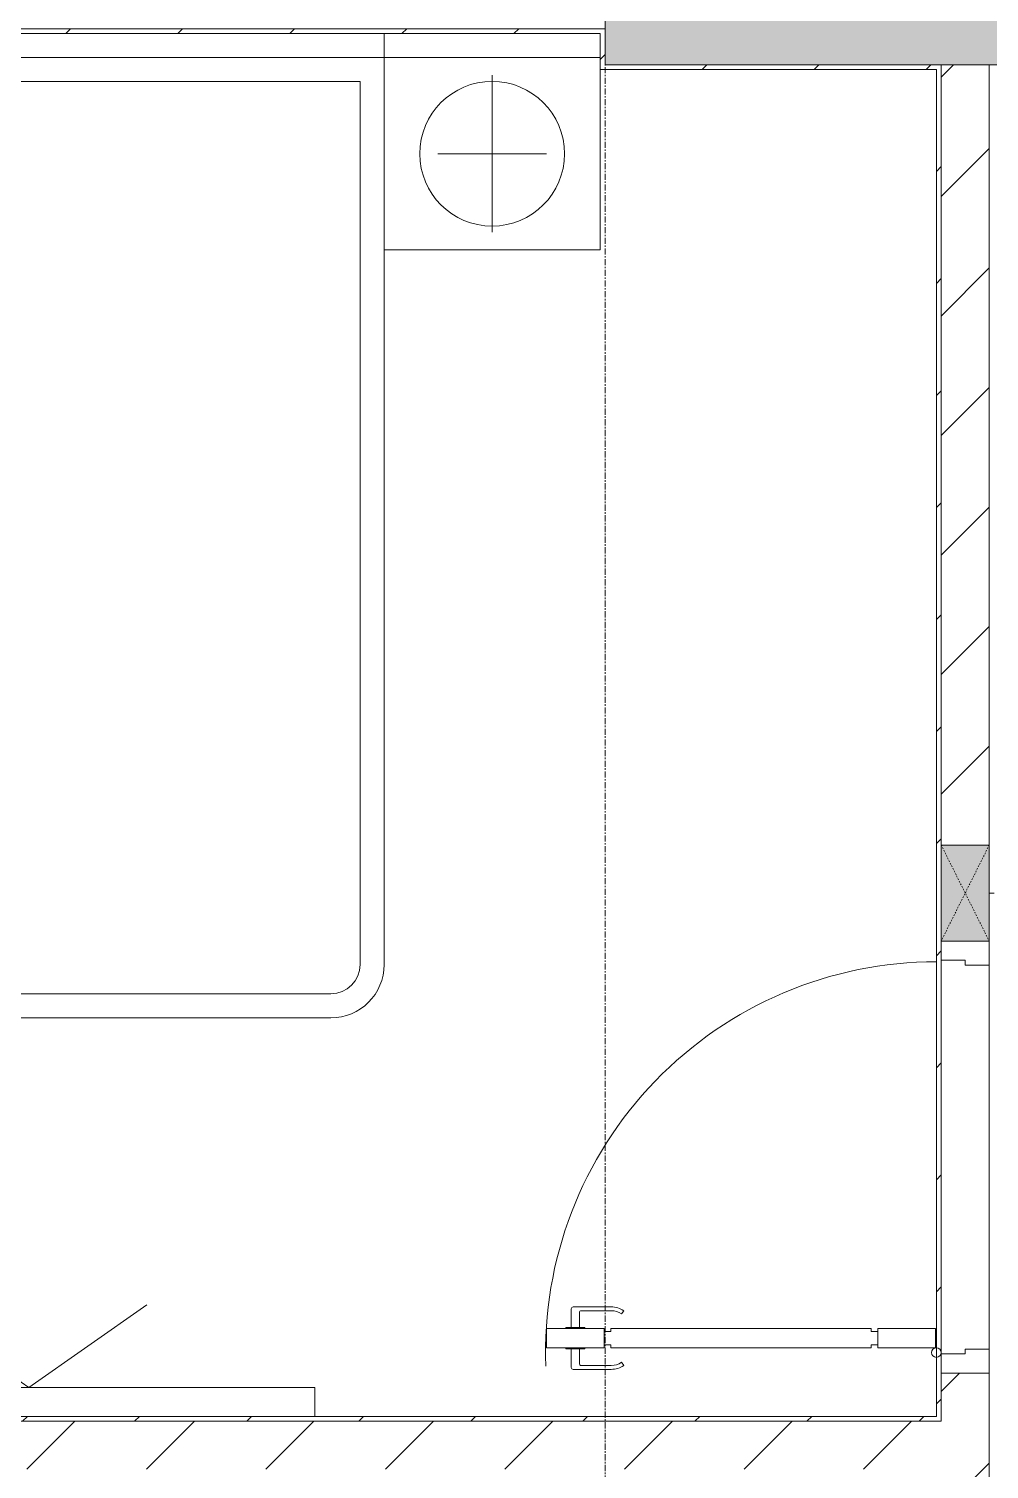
# Model space of a CAD drawing. Header units: millimetres. Extents: x -24439 to 198341, y -52871 to 149926.
# Drawn here: x 120853 to 122853, y 66837 to 69837 of the extents above; entities that cross this region are included whole.
import ezdxf

# ---------------------------------------------------------------- set-up
doc = ezdxf.new("R2010")
doc.units = ezdxf.units.MM
doc.linetypes.add('Dash', pattern=[6, 3, -3])
doc.linetypes.add('Grid Line', pattern=[22.225, 12.7, -3.175, 3.175, -3.175])
for name, color, linetype, lineweight in [('0-1', 7, 'Continuous', 5), ('A-DETL-GENF-1', 9, 'Continuous', 9), ('A-DOOR-1', 9, 'Continuous', 9), ('A-WALL-1', 253, 'Continuous', 18), ('A-WALL-PATT-1', 10, 'Continuous', 9), ('A-WALL-PATT-2', 9, 'Continuous', 9), ('I-FURN-1', 9, 'Continuous', 9), ('I-WALL-1', 253, 'Continuous', 18), ('S-COLS-1', 254, 'Continuous', 5), ('S-COLS-2', 253, 'Continuous', 18), ('S-COLS-3', 9, 'Continuous', 9), ('S-COLS-HDLN-1', 9, 'Dash', 9), ('S-GRID-1', 1, 'Grid Line', 9)]:
    doc.layers.add(name, color=color, linetype=linetype, lineweight=lineweight)
pattern_1 = [(45, (0, 0), (-116.67262, 116.67262), [])]
pattern_2 = [(45, (0, 0), (-124.4508, 124.4508), [])]

# ---------------------------------------------------------------- blocks, each defined once
blk = doc.blocks.new('NCV_TKTC_KET CAU_rvt-1-TKCS_MB ĐỊNH VỊ CAO ĐỘ THIẾT KẾ')
at = {"layer": 'S-COLS-1'}
blk.add_hatch(color=256, dxfattribs=at).paths.add_polyline_path([(123352.6, 69761.9), (123352.6, 70111.9), (122052.6, 70111.9), (122052.6, 69761.9), (122767.7, 69761.9)])
at = {"layer": 'S-COLS-2'}
for p, q in [((122052.6, 70111.9), (122052.6, 69761.9)), ((122052.6, 69761.9), (123352.6, 69761.9))]:
    blk.add_line(p, q, dxfattribs=at)
blk = doc.blocks.new('DOOR_CW_01 CANH MO-PANEL KINH - DIW_01-900x2200-CỬA GỖ VÂN LAMINATE-553393-TKCS_MB ĐỊNH VỊ CAO ĐỘ THIẾT KẾ')
at = {"layer": 'A-DETL-GENF-1'}
for p, q in [((-397, 872), (-357, 872)), ((-397, 752), (-397, 872)), ((-357, 872), (-357, 752)), ((-442, 737), (-442, 816.5)), ((-399, 820.5), (-438, 820.5)), ((-399, 831.8), (-397, 831.8)), ((-399, 792.2), (-399, 831.8)), ((-397, 792.2), (-397, 831.8)), ((-357, 792.2), (-357, 831.8)), ((-355, 831.8), (-357, 831.8)), ((-355, 792.2), (-355, 831.8)), ((-355, 820.5), (-316, 820.5)), ((-312, 737), (-312, 816.5)), ((-434, 799.5), (-434, 737)), ((-399, 803.5), (-430, 803.5)), ((-397, 792.2), (-399, 792.2)), ((-357, 792.2), (-355, 792.2)), ((-355, 803.5), (-324, 803.5)), ((-320, 799.5), (-320, 737)), ((-357, 752), (-397, 752)), ((-363, 752), (-391, 752)), ((-391, 752), (-391, 738)), ((-363, 738), (-363, 752)), ((-397, 738), (-391, 738)), ((-397, 738), (-397, 196)), ((-357, 738), (-363, 738)), ((-357, 196), (-357, 738)), ((-433.9, 711.2), (-427.3, 715.8)), ((-320.1, 711.2), (-326.7, 715.8)), ((-397, 196), (-391, 196)), ((-357, 182), (-397, 182)), ((-397, 182), (-397, 62)), ((-391, 196), (-391, 182)), ((-391, 182), (-363, 182)), ((-357, 196), (-363, 196)), ((-363, 182), (-363, 196)), ((-357, 62), (-357, 182)), ((-397, 62), (-357, 62))]:
    blk.add_line(p, q, dxfattribs=at)
blk.add_circle((-407, 60), 10, dxfattribs=at)
for centre, radius, start, end in [((-407, 60), 814, 360, 92), ((-438, 816.5), 4, 90, 180), ((-316, 816.5), 4, 0, 90), ((-430, 799.5), 4, 90, 180), ((-324, 799.5), 4, 360, 90), ((-397, 737), 45, 180, 215), ((-397, 737), 37, 180, 215), ((-357, 737), 37, 325, 0), ((-357, 737), 45, 325, 0)]:
    blk.add_arc(centre, radius, start, end, dxfattribs=at)
at = {"layer": 'A-DOOR-1'}
for p, q in [((-410, 50), (-450, 50)), ((-450, 50), (-450, -50)), ((-410, 0), (-410, 50)), ((-407, 50), (-382, 50)), ((450, 50), (410, 50)), ((410, 50), (410, 0)), ((450, -50), (450, 50)), ((-400, 0), (-410, 0)), ((-400, -50), (-400, 0)), ((410, 0), (400, 0)), ((400, 0), (400, -50)), ((-450, -50), (-400, -50)), ((400, -50), (450, -50))]:
    blk.add_line(p, q, dxfattribs=at)
blk = doc.blocks.new('G1_SOF - BO TRU - 100x200-V88-TKCS_MB ĐỊNH VỊ CAO ĐỘ THIẾT KẾ')
at = {"layer": 'S-COLS-3'}
blk.add_hatch(color=256, dxfattribs=at).paths.add_polyline_path([(-50, -100), (50, -100), (50, 100), (-50, 100)])
at = {"layer": 'S-COLS-2'}
for p, q in [((-50, -100), (-50, 100)), ((50, 100), (50, -100)), ((50, -100), (-50, -100))]:
    blk.add_line(p, q, dxfattribs=at)
at = {"layer": 'S-COLS-HDLN-1'}
for p, q in [((50, -100), (-50, 100)), ((-50, -100), (50, 100))]:
    blk.add_line(p, q, dxfattribs=at)
blk = doc.blocks.new('GIUONG NGU-2TAB-1600x2000 - GIUONG NGU-2TAB-1600x2000-851491-TKCS_MB ĐỊNH VỊ CAO ĐỘ THIẾT KẾ')
at = {"layer": 'I-FURN-1'}
for p, q in [((569.6, 2050), (1997.1, 2050)), ((1997.1, 2050), (569.6, 2050)), ((1997.1, 2000), (569.6, 2000)), ((458.5, 50), (458.5, 1938.9)), ((458.5, 1938.9), (458.5, 50)), ((508.5, 1938.9), (508.5, 100)), ((8.5, 50), (8.5, 450.3)), ((8.5, 450.3), (458.5, 450.3)), ((8.5, 450.3), (458.5, 450.3)), ((8.5, 50), (8.5, 450.3)), ((458.5, 450.3), (458.5, 50)), ((458.5, 450.3), (458.5, 50)), ((233.5, 86.8), (233.5, 413.5)), ((120.2, 250.2), (346.8, 250.2)), ((508.5, 100), (2058.2, 100)), ((458.5, 50), (8.5, 50)), ((8.5, 0), (8.5, 50)), ((8.5, 50), (458.5, 50)), ((458.5, 50), (8.5, 50)), ((2108.2, 50), (458.5, 50)), ((458.5, 50), (458.5, 0)), ((458.5, 0), (458.5, 50)), ((458.5, 50), (2108.2, 50)), ((458.5, 50), (2108.2, 50))]:
    blk.add_line(p, q, dxfattribs=at)
blk.add_circle((233.5, 250.2), 150.7, dxfattribs=at)
for radius in [111.1, 111.1, 61.1]:
    blk.add_arc((569.6, 1938.9), radius, 90, 180, dxfattribs=at)
blk = doc.blocks.new('KE TIVI-2 - KE TIVI-2-842843-TKCS_MB ĐỊNH VỊ CAO ĐỘ THIẾT KẾ')
at = {"layer": 'I-FURN-1'}
for p, q in [((-595.6, 0), (-595.6, -60)), ((595.6, -60), (595.6, 0)), ((-595.6, -60), (595.6, -60)), ((0, -60), (-245.7, -232.1)), ((213, -209.1), (0, -60))]:
    blk.add_line(p, q, dxfattribs=at)
blk = doc.blocks.new('NCV_TKTC_TANG 1_rvt-1-TKCS_MB ĐỊNH VỊ CAO ĐỘ THIẾT KẾ')
at = {"layer": 'A-WALL-PATT-1'}
h = blk.add_hatch(dxfattribs=at)
h.set_pattern_fill('FP_2', color=256, style=0, pattern_type=2)
h.set_pattern_definition(pattern_2)
h.paths.add_polyline_path([(122767.7, 65036.9), (122852.6, 65036.9), (122852.6, 65937.3), (122752.6, 65937.3), (122752.6, 65036.9)])
h.paths.add_polyline_path([(122802.6, 66737.3), (122852.6, 66737.3), (122852.6, 67036.9), (122752.6, 67036.9), (122752.6, 66737.3), (122767.7, 66737.3)])
h.paths.add_polyline_path([(122767.7, 68136.9), (122852.6, 68136.9), (122852.6, 69761.9), (122752.6, 69761.9), (122752.6, 68136.9)])
h = blk.add_hatch(dxfattribs=at)
h.set_pattern_fill('FP_2', color=256, style=0, pattern_type=2)
h.set_pattern_definition(pattern_2)
h.paths.add_polyline_path([(119052.6, 66836.9), (119152.6, 66836.9), (119152.6, 66936.9), (119052.6, 66936.9)])
h.paths.add_polyline_path([(119952.6, 66836.9), (120852.6, 66836.9), (120852.6, 66936.9), (119952.6, 66936.9), (119952.6, 66886.9)])
h = blk.add_hatch(dxfattribs=at)
h.set_pattern_fill('FP_2', color=256, style=0, pattern_type=2)
h.set_pattern_definition(pattern_2)
h.paths.add_polyline_path([(122752.6, 66836.9), (122752.6, 66936.9), (120852.6, 66936.9), (120852.6, 66836.9), (121557.2, 66836.9)])
at = {"layer": 'A-WALL-PATT-2'}
h = blk.add_hatch(dxfattribs=at)
h.set_pattern_fill('FP_3', color=256, style=0, pattern_type=2)
h.set_pattern_definition(pattern_1)
h.paths.add_polyline_path([(122052.6, 69826.9), (122052.6, 69836.9), (118712.6, 69836.9), (118712.6, 69826.9), (122042.6, 69826.9)])
h = blk.add_hatch(dxfattribs=at)
h.set_pattern_fill('FP_3', color=256, style=0, pattern_type=2)
h.set_pattern_definition(pattern_1)
h.paths.add_polyline_path([(122052.6, 69751.9), (122052.6, 69826.9), (122042.6, 69826.9), (122042.6, 69751.9)])
h = blk.add_hatch(dxfattribs=at)
h.set_pattern_fill('FP_3', color=256, style=0, pattern_type=2)
h.set_pattern_definition(pattern_1)
h.paths.add_polyline_path([(122752.6, 69751.9), (122752.6, 69761.9), (122052.6, 69761.9), (122052.6, 69751.9), (122742.6, 69751.9)])
h = blk.add_hatch(dxfattribs=at)
h.set_pattern_fill('FP_3', color=256, style=0, pattern_type=2)
h.set_pattern_definition(pattern_1)
h.paths.add_polyline_path([(122742.6, 66946.9), (122752.6, 66946.9), (122752.6, 69751.9), (122742.6, 69751.9), (122742.6, 67036.9)])
h = blk.add_hatch(dxfattribs=at)
h.set_pattern_fill('FP_3', color=256, style=0, pattern_type=2)
h.set_pattern_definition(pattern_1)
h.paths.add_polyline_path([(118702.6, 66936.9), (122752.6, 66936.9), (122752.6, 66946.9), (118702.6, 66946.9)])
at = {"layer": 'A-WALL-1'}
for p, q in [((122852.6, 69761.9), (122752.6, 69761.9)), ((122752.6, 69761.9), (122752.6, 68136.9)), ((122852.6, 68136.9), (122852.6, 69761.9)), ((122752.6, 67036.9), (122752.6, 66936.9)), ((122852.6, 66737.3), (122852.6, 67036.9)), ((122752.6, 66936.9), (120852.6, 66936.9))]:
    blk.add_line(p, q, dxfattribs=at)
at = {"layer": 'I-WALL-1'}
for p, q in [((122052.6, 69836.9), (118712.6, 69836.9)), ((118712.6, 69826.9), (122042.6, 69826.9)), ((122042.6, 69826.9), (122042.6, 69751.9)), ((122052.6, 69826.9), (122052.6, 69836.9)), ((122052.6, 69761.9), (122052.6, 69826.9)), ((122042.6, 69751.9), (122052.6, 69751.9)), ((122752.6, 69761.9), (122052.6, 69761.9)), ((122052.6, 69751.9), (122742.6, 69751.9)), ((122742.6, 69751.9), (122742.6, 66946.9)), ((122752.6, 69751.9), (122752.6, 69761.9)), ((122752.6, 68136.9), (122752.6, 69751.9)), ((122862.6, 68036.9), (122852.6, 68036.9)), ((122752.6, 67076.9), (122752.6, 67896.9)), ((122852.6, 67886.9), (122852.6, 67086.9)), ((122752.6, 66946.9), (122752.6, 67036.9)), ((122852.6, 67036.9), (122852.6, 66737.3)), ((122742.6, 66946.9), (118712.6, 66946.9)), ((119952.6, 66936.9), (122752.6, 66936.9)), ((122752.6, 66936.9), (122752.6, 66946.9))]:
    blk.add_line(p, q, dxfattribs=at)
at = {"layer": 'A-DOOR-1', "rotation": 90.00000000000084}
blk.add_blockref('DOOR_CW_01 CANH MO-PANEL KINH - DIW_01-900x2200-CỬA GỖ VÂN LAMINATE-553393-TKCS_MB ĐỊNH VỊ CAO ĐỘ THIẾT KẾ', (122802.6, 67486.9), dxfattribs=at)
at = {"layer": 'I-FURN-1', "rotation": 180}
for name, p in [('GIUONG NGU-2TAB-1600x2000 - GIUONG NGU-2TAB-1600x2000-851491-TKCS_MB ĐỊNH VỊ CAO ĐỘ THIẾT KẾ', (122051, 69826.9)), ('KE TIVI-2 - KE TIVI-2-842843-TKCS_MB ĐỊNH VỊ CAO ĐỘ THIẾT KẾ', (120852.6, 66946.9))]:
    blk.add_blockref(name, p, dxfattribs=at)
at = {"layer": 'S-COLS-3', "rotation": 180}
blk.add_blockref('G1_SOF - BO TRU - 100x200-V88-TKCS_MB ĐỊNH VỊ CAO ĐỘ THIẾT KẾ', (122802.6, 68036.9), dxfattribs=at)

msp = doc.modelspace()

# ---------------------------------------------------------------- linework, layer by layer
at = {"layer": 'S-GRID-1'}
msp.add_line((122052.6, 20960.6), (122052.6, 80482.7), dxfattribs=at)

# ---------------------------------------------------------------- block references
at = {"layer": '0-1'}
for name in ['NCV_TKTC_KET CAU_rvt-1-TKCS_MB ĐỊNH VỊ CAO ĐỘ THIẾT KẾ', 'NCV_TKTC_TANG 1_rvt-1-TKCS_MB ĐỊNH VỊ CAO ĐỘ THIẾT KẾ']:
    msp.add_blockref(name, (0, 0), dxfattribs=at)

doc.saveas('drawing.dxf')
